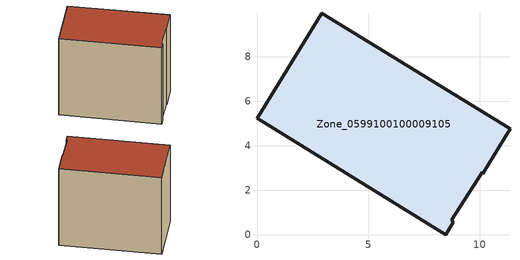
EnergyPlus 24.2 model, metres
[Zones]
Zone_0599100100009105
 floor ground (C_G): 10.11,2.81 8.73,0.68 8.81,0.56 8.47,0 0,5.24 2.9,9.95 11.35,4.75 10.13,2.75 z1.66
 wall outside (C_F): 8.73,0.68 10.11,2.81 10.13,2.75 11.35,4.75 2.9,9.95 0,5.24 8.47,0 8.81,0.56 8.73,0.68 z1.66:10.5
 roof outside (C_R): 8.47,0 8.81,0.56 8.73,0.68 10.11,2.81 10.13,2.75 11.35,4.75 2.9,9.95 0,5.24 z10.5
[BUILDING]
Pand.0599100100009105: North Axis=0; Terrain=City; Loads Convergence Tolerance Value=0.04; Temperature Convergence Tolerance Value=0.4; Solar Distribution=FullExterior; Maximum Number of Warmup Days=25; Minimum Number of Warmup Days=1
[Site:Location]
Rotterdam.The.Hague.AP_ZH_NLD Design_Conditions: Latitude=51.96; Longitude=4.45; Time Zone=1; Elevation=-4.5
[SITE:GROUNDTEMPERATURE:BUILDINGSURFACE]
18, 18, 18, 18, 18, 18, 18, 18, 18, 18, 18, 18
[MATERIAL] Thermal Absorptance=0.9; Solar Absorptance=0.7; Visible Absorptance=0.7
Name | Roughness | Thickness | Conductivity | Density | Specific Heat
G.TI.2015-2018 | MediumSmooth | 0.15 | 0.0428571 | 540 | 1210
F.TI.2015-2018 | Rough | 0.3 | 0.0666667 | 1920 | 840
R.TI.2015-2018 | MediumRough | 0.2 | 0.0333333 | 1500 | 1000
[CONSTRUCTION]
C_G: G.TI.2015-2018
C_F: F.TI.2015-2018
C_R: R.TI.2015-2018
[ZONE]
Zone_0599100100009105: Type=1; Multiplier=1; Ceiling Height=Autocalculate; Volume=Autocalculate; Floor Area=autocalculate; Part of Total Floor Area=Yes
[ZONEINFILTRATION:DESIGNFLOWRATE]
Infil_Zone_0599100100009105: Zone or ZoneList or Space or SpaceList=Zone_0599100100009105; Schedule=AlwaysOn; Design Flow Rate Calculation Method=Flow/Area; Flow Rate per Floor Area=0.0015; Constant Term Coefficient=1; Temperature Term Coefficient=0; Velocity Term Coefficient=0; Velocity Squared Term Coefficient=0
[HVACTEMPLATE:ZONE:IDEALLOADSAIRSYSTEM]
Zone_0599100100009105: Maximum Heating Supply Air Temperature=50; Minimum Cooling Supply Air Temperature=13; Maximum Heating Supply Air Humidity Ratio=0.0156; Minimum Cooling Supply Air Humidity Ratio=0.0077; Heating Limit=NoLimit; Cooling Limit=NoLimit; Dehumidification Control Type=ConstantSensibleHeatRatio; Cooling Sensible Heat Ratio=0.7; Dehumidification Setpoint=60; Humidification Control Type=None; Humidification Setpoint=30; Outdoor Air Method=None; Outdoor Air Flow Rate per Person=0.00944; Outdoor Air Flow Rate per Zone Floor Area=0; Outdoor Air Flow Rate per Zone=0; Demand Controlled Ventilation Type=None; Outdoor Air Economizer Type=NoEconomizer; Heat Recovery Type=None; Sensible Heat Recovery Effectiveness=0.7; Latent Heat Recovery Effectiveness=0.65
[ZONECONTROL:THERMOSTAT]
ThermostatControl_Zone_0599100100009105: Zone or ZoneList=Zone_0599100100009105; Control Type Schedule=DualSetpointControlType; Control 1=Thermostat_Zone_0599100100009105; Temperature Difference Between Cutout And Setpoint=0
[THERMOSTATSETPOINT:DUALSETPOINT]
Thermostat_Zone_0599100100009105: Heating Setpoint Temperature Schedule=HeatingSetpoint_Zone_0599100100009105; Cooling Setpoint Temperature Schedule=CoolingSetpoint_Zone_0599100100009105
[SCHEDULE:COMPACT]
HeatingSetpoint_Zone_0599100100009105: Through: 12/31, For: AllDays, Until: 24:00, 21
CoolingSetpoint_Zone_0599100100009105: Through: 12/31, For: AllDays, Until: 24:00, 24
DualSetpointControlType: Through: 12/31, For: AllDays, Until: 24:00, 4
AlwaysOn: Through: 12/31, For: AllDays, Until: 24:00, 1
